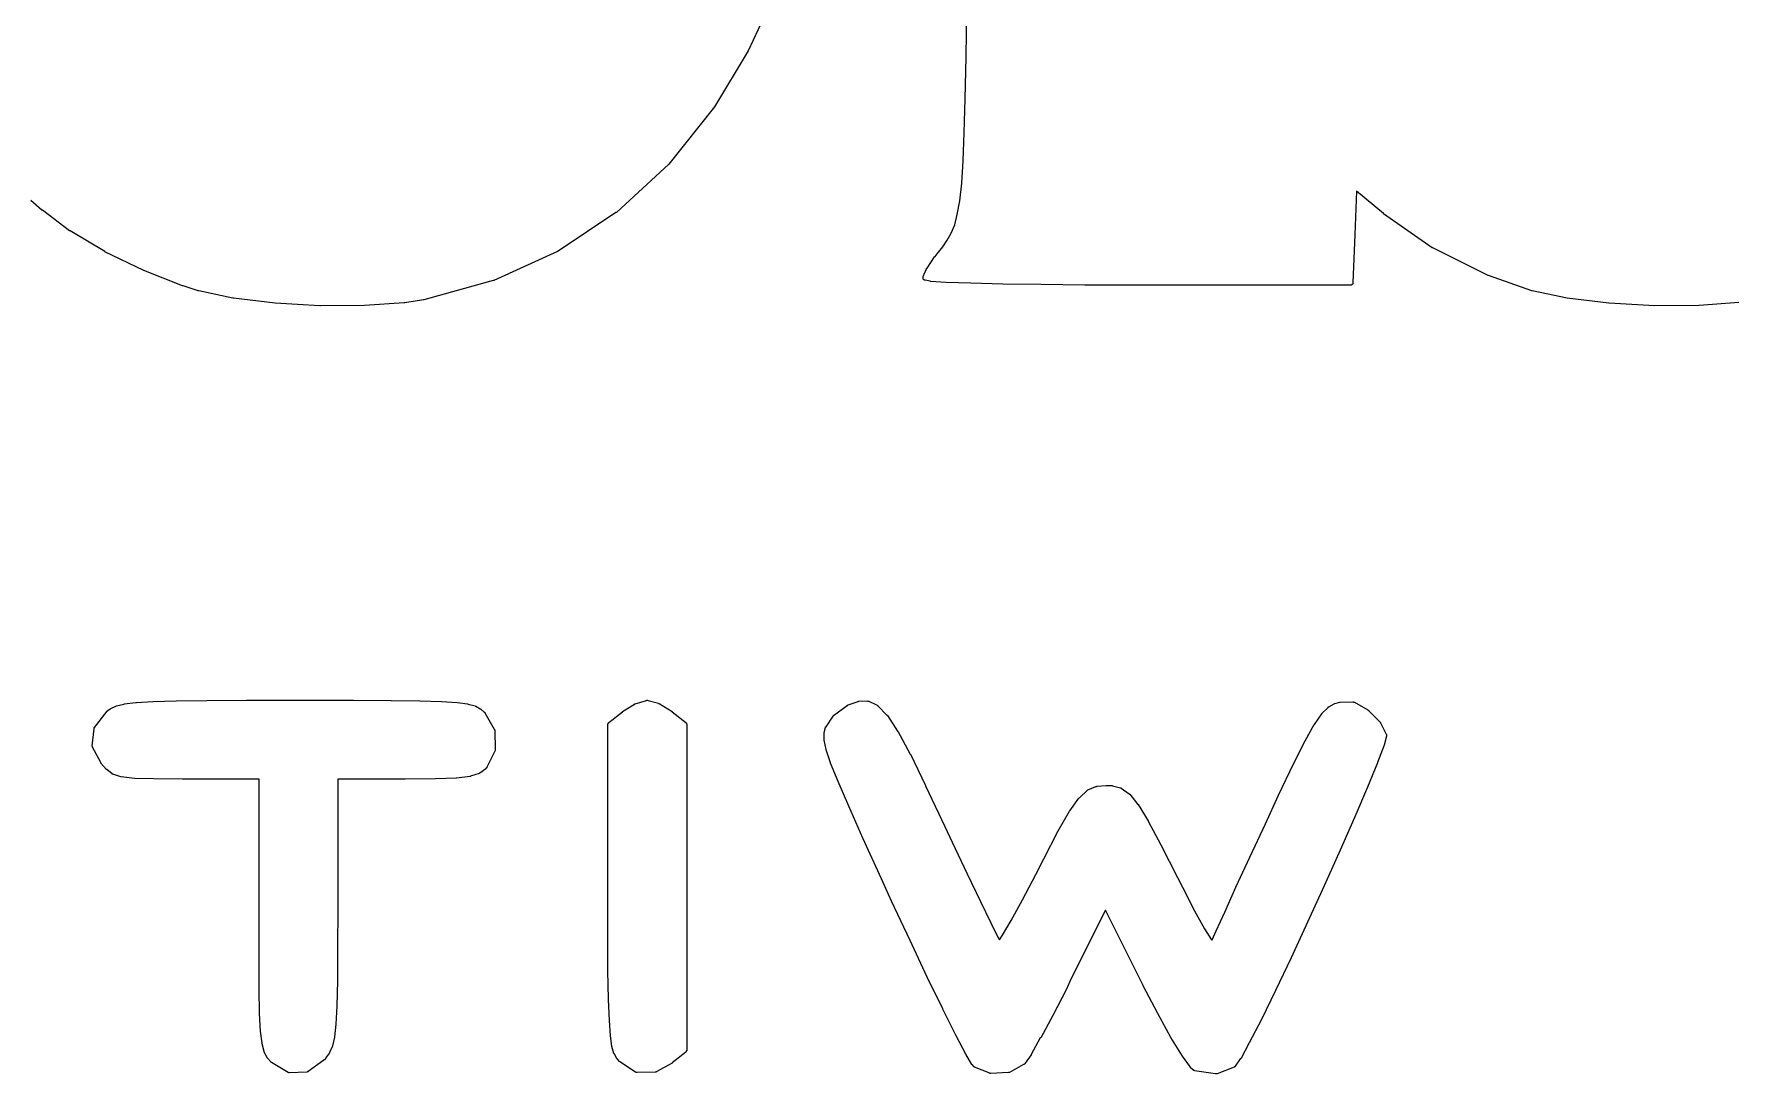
# Model space of a CAD drawing. Extents: x 137.9 to 163.7, y -135.9 to -68.2.
# Drawn here: x 149.065 to 152.454, y -74.957 to -72.889 of the extents above; entities that cross this region are included whole.
import ezdxf

# ---------------------------------------------------------------- set-up
doc = ezdxf.new("R2010")
doc.units = 0
doc.layers.add('BLACK', color=7, linetype='CONTINUOUS')

msp = doc.modelspace()

# ---------------------------------------------------------------- linework, layer by layer
at = {"layer": 'BLACK', "linetype": 'CONTINUOUS'}
for p, q in [((150.54, -72.8058), (150.485, -72.9225)), ((150.919, -72.9356), (150.92, -72.8372)), ((150.485, -72.923), (150.418, -73.0338)), ((150.485, -72.9225), (150.485, -72.9226)), ((150.485, -72.9226), (150.485, -72.9228)), ((150.485, -72.9228), (150.485, -72.923)), ((150.917, -73.0179), (150.919, -72.9356)), ((150.418, -73.0343), (150.327, -73.1479)), ((150.418, -73.0338), (150.418, -73.0338)), ((150.418, -73.0338), (150.418, -73.0341)), ((150.418, -73.0341), (150.418, -73.0343)), ((150.915, -73.0861), (150.917, -73.0179)), ((150.913, -73.1415), (150.915, -73.0861)), ((150.91, -73.1859), (150.913, -73.1415)), ((150.327, -73.1484), (150.223, -73.2439)), ((150.327, -73.1479), (150.327, -73.1479)), ((150.327, -73.1479), (150.327, -73.1482)), ((150.327, -73.1482), (150.327, -73.1484)), ((150.906, -73.2208), (150.91, -73.1859)), ((151.695, -73.2018), (151.692, -73.2878)), ((151.749, -73.2464), (151.695, -73.2018)), ((149.08, -73.2397), (149.058, -73.2204)), ((149.08, -73.2398), (149.08, -73.2397)), ((149.081, -73.2398), (149.08, -73.2398)), ((149.081, -73.2399), (149.081, -73.2398)), ((149.135, -73.2806), (149.081, -73.2399)), ((150.222, -73.2444), (150.107, -73.3212)), ((150.223, -73.2442), (150.222, -73.2444)), ((150.223, -73.2439), (150.223, -73.2439)), ((150.223, -73.2439), (150.223, -73.2442)), ((150.901, -73.248), (150.906, -73.2208)), ((151.749, -73.2465), (151.749, -73.2464)), ((151.749, -73.2466), (151.749, -73.2465)), ((151.749, -73.2467), (151.749, -73.2466)), ((151.846, -73.3142), (151.749, -73.2467)), ((149.135, -73.2807), (149.135, -73.2806)), ((149.136, -73.2809), (149.135, -73.2807)), ((149.205, -73.3219), (149.136, -73.2809)), ((149.136, -73.2809), (149.136, -73.2809)), ((150.889, -73.2856), (150.896, -73.269)), ((150.896, -73.269), (150.901, -73.248)), ((150.861, -73.3265), (150.872, -73.3126)), ((150.872, -73.3126), (150.881, -73.2995)), ((150.881, -73.2995), (150.889, -73.2856)), ((151.692, -73.2878), (151.688, -73.3839)), ((151.847, -73.3143), (151.846, -73.3142)), ((151.847, -73.3145), (151.847, -73.3143)), ((151.957, -73.3692), (151.847, -73.3145)), ((151.847, -73.3145), (151.847, -73.3145)), ((149.205, -73.322), (149.205, -73.3219)), ((149.205, -73.3221), (149.205, -73.322)), ((149.283, -73.3596), (149.205, -73.3221)), ((149.205, -73.3221), (149.205, -73.3221)), ((150.106, -73.3216), (149.979, -73.3794)), ((150.107, -73.3213), (150.106, -73.3214)), ((150.106, -73.3214), (150.106, -73.3216)), ((150.107, -73.3212), (150.107, -73.3213)), ((150.841, -73.3551), (150.856, -73.3322)), ((150.856, -73.3321), (150.857, -73.332)), ((150.856, -73.3322), (150.856, -73.3321)), ((150.856, -73.3322), (150.856, -73.3322)), ((150.857, -73.332), (150.861, -73.3265)), ((150.861, -73.3265), (150.861, -73.3265)), ((149.283, -73.3597), (149.283, -73.3596)), ((149.283, -73.3598), (149.283, -73.3597)), ((149.36, -73.39), (149.283, -73.3598)), ((149.283, -73.3598), (149.283, -73.3598)), ((149.978, -73.3796), (149.84, -73.4177)), ((149.979, -73.3794), (149.978, -73.3795)), ((149.978, -73.3795), (149.978, -73.3796)), ((149.979, -73.3794), (149.979, -73.3794)), ((150.833, -73.3714), (150.84, -73.3559)), ((150.833, -73.3718), (150.833, -73.3714)), ((150.833, -73.3722), (150.833, -73.3718)), ((150.833, -73.3723), (150.833, -73.3722)), ((150.833, -73.3727), (150.833, -73.3723)), ((150.833, -73.3723), (150.833, -73.3723)), ((150.833, -73.3732), (150.833, -73.3727)), ((150.833, -73.3737), (150.833, -73.3732)), ((150.833, -73.3732), (150.833, -73.3732)), ((150.833, -73.3738), (150.833, -73.3737)), ((150.833, -73.3739), (150.833, -73.3738)), ((150.833, -73.3742), (150.833, -73.3739)), ((150.833, -73.3747), (150.833, -73.3742)), ((150.833, -73.3748), (150.833, -73.3747)), ((150.833, -73.3747), (150.833, -73.3747)), ((150.833, -73.3752), (150.833, -73.3748)), ((150.833, -73.3756), (150.833, -73.3752)), ((150.833, -73.3757), (150.833, -73.3756)), ((150.833, -73.3758), (150.833, -73.3757)), ((150.833, -73.3761), (150.833, -73.3758)), ((150.833, -73.3765), (150.833, -73.3761)), ((150.833, -73.3766), (150.833, -73.3765)), ((150.834, -73.3769), (150.833, -73.3766)), ((150.833, -73.3766), (150.833, -73.3766)), ((150.834, -73.3773), (150.834, -73.3769)), ((150.834, -73.3774), (150.834, -73.3773)), ((150.834, -73.3773), (150.834, -73.3773)), ((150.834, -73.3777), (150.834, -73.3774)), ((150.835, -73.3779), (150.834, -73.3777)), ((150.835, -73.378), (150.835, -73.3779)), ((150.835, -73.3782), (150.835, -73.378)), ((150.835, -73.378), (150.835, -73.378)), ((150.835, -73.3784), (150.835, -73.3782)), ((150.835, -73.3785), (150.835, -73.3784)), ((150.836, -73.3785), (150.835, -73.3785)), ((150.836, -73.3786), (150.836, -73.3785)), ((150.836, -73.3788), (150.836, -73.3786)), ((150.837, -73.3788), (150.836, -73.3788)), ((150.836, -73.3788), (150.836, -73.3788)), ((150.836, -73.3788), (150.836, -73.3788)), ((150.847, -73.381), (150.837, -73.3788)), ((150.84, -73.3554), (150.841, -73.3551)), ((150.84, -73.3558), (150.84, -73.3554)), ((150.84, -73.3559), (150.84, -73.3558)), ((150.848, -73.3811), (150.847, -73.381)), ((150.879, -73.3831), (150.848, -73.3811)), ((150.848, -73.3811), (150.848, -73.3811)), ((150.848, -73.3811), (150.848, -73.3811)), ((151.957, -73.3693), (151.957, -73.3692)), ((151.957, -73.3694), (151.957, -73.3693)), ((151.958, -73.3695), (151.957, -73.3694)), ((152.044, -73.3997), (151.958, -73.3695)), ((149.36, -73.3901), (149.36, -73.39)), ((149.361, -73.3901), (149.36, -73.3901)), ((149.36, -73.3901), (149.36, -73.3901)), ((149.391, -73.3998), (149.361, -73.3901)), ((149.392, -73.3998), (149.391, -73.3998)), ((149.392, -73.3999), (149.392, -73.3998)), ((149.46, -73.4145), (149.392, -73.3999)), ((149.392, -73.3999), (149.392, -73.3999)), ((149.461, -73.4145), (149.46, -73.4145)), ((149.544, -73.4245), (149.461, -73.4145)), ((149.461, -73.4145), (149.461, -73.4145)), ((149.461, -73.4145), (149.461, -73.4145)), ((150.928, -73.3849), (150.879, -73.3831)), ((150.879, -73.3831), (150.879, -73.3831)), ((150.879, -73.3831), (150.879, -73.3831)), ((150.879, -73.3831), (150.879, -73.3831)), ((150.992, -73.3864), (150.928, -73.3849)), ((150.928, -73.3849), (150.928, -73.3849)), ((150.928, -73.3849), (150.928, -73.3849)), ((151.068, -73.3876), (150.992, -73.3864)), ((150.992, -73.3864), (150.992, -73.3864)), ((150.992, -73.3864), (150.992, -73.3864)), ((151.155, -73.3884), (151.068, -73.3876)), ((151.068, -73.3876), (151.068, -73.3876)), ((151.068, -73.3876), (151.068, -73.3876)), ((151.249, -73.3887), (151.155, -73.3884)), ((151.155, -73.3884), (151.155, -73.3884)), ((151.25, -73.3887), (151.249, -73.3887)), ((151.26, -73.3887), (151.25, -73.3887)), ((151.683, -73.3887), (151.26, -73.3887)), ((151.684, -73.3887), (151.683, -73.3887)), ((151.685, -73.3885), (151.684, -73.3886)), ((151.684, -73.3886), (151.684, -73.3886)), ((151.684, -73.3886), (151.684, -73.3886)), ((151.684, -73.3886), (151.684, -73.3887)), ((151.686, -73.3881), (151.685, -73.3883)), ((151.685, -73.3883), (151.685, -73.3883)), ((151.685, -73.3883), (151.685, -73.3884)), ((151.685, -73.3884), (151.685, -73.3885)), ((151.687, -73.3874), (151.686, -73.3876)), ((151.686, -73.3876), (151.686, -73.3879)), ((151.686, -73.3879), (151.686, -73.3879)), ((151.686, -73.3879), (151.686, -73.388)), ((151.686, -73.388), (151.686, -73.3881)), ((151.688, -73.3862), (151.687, -73.3865)), ((151.687, -73.3865), (151.687, -73.3866)), ((151.687, -73.3866), (151.687, -73.3867)), ((151.687, -73.3867), (151.687, -73.3869)), ((151.687, -73.3869), (151.687, -73.3872)), ((151.687, -73.3872), (151.687, -73.3873)), ((151.687, -73.3873), (151.687, -73.3874)), ((151.688, -73.3839), (151.688, -73.3839)), ((151.688, -73.3839), (151.688, -73.3843)), ((151.688, -73.3843), (151.688, -73.3847)), ((151.688, -73.3847), (151.688, -73.3848)), ((151.688, -73.3848), (151.688, -73.3849)), ((151.688, -73.3849), (151.688, -73.3853)), ((151.688, -73.3853), (151.688, -73.3856)), ((151.688, -73.3856), (151.688, -73.3857)), ((151.688, -73.3857), (151.688, -73.3858)), ((151.688, -73.3858), (151.688, -73.3862)), ((152.044, -73.3998), (152.044, -73.3997)), ((152.045, -73.3999), (152.044, -73.3998)), ((152.114, -73.4146), (152.045, -73.3999)), ((152.045, -73.3999), (152.045, -73.3999)), ((152.197, -73.4246), (152.114, -73.4146)), ((152.114, -73.4146), (152.114, -73.4146)), ((152.114, -73.4146), (152.114, -73.4146)), ((152.114, -73.4146), (152.114, -73.4146)), ((149.633, -73.4296), (149.544, -73.4245)), ((149.544, -73.4245), (149.544, -73.4245)), ((149.544, -73.4245), (149.544, -73.4245)), ((149.544, -73.4245), (149.544, -73.4245)), ((149.634, -73.4296), (149.633, -73.4296)), ((149.633, -73.4296), (149.633, -73.4296)), ((149.722, -73.4294), (149.634, -73.4296)), ((149.634, -73.4296), (149.634, -73.4296)), ((149.801, -73.4237), (149.722, -73.4294)), ((149.722, -73.4294), (149.722, -73.4294)), ((149.722, -73.4294), (149.722, -73.4294)), ((149.722, -73.4294), (149.722, -73.4294)), ((149.802, -73.4236), (149.801, -73.4236)), ((149.801, -73.4236), (149.801, -73.4236)), ((149.801, -73.4236), (149.801, -73.4237)), ((149.839, -73.4178), (149.802, -73.4236)), ((149.84, -73.4177), (149.839, -73.4177)), ((149.839, -73.4177), (149.839, -73.4178)), ((149.84, -73.4177), (149.84, -73.4177)), ((152.198, -73.4246), (152.197, -73.4246)), ((152.198, -73.4247), (152.198, -73.4246)), ((152.198, -73.4246), (152.198, -73.4246)), ((152.288, -73.4296), (152.198, -73.4247)), ((152.376, -73.4293), (152.288, -73.4296)), ((152.288, -73.4296), (152.288, -73.4296)), ((152.288, -73.4296), (152.288, -73.4296)), ((152.288, -73.4296), (152.288, -73.4296)), ((152.377, -73.4293), (152.376, -73.4293)), ((152.376, -73.4293), (152.376, -73.4293)), ((152.376, -73.4293), (152.376, -73.4293)), ((152.456, -73.4233), (152.377, -73.4293)), ((149.217, -74.2306), (149.227, -74.2258)), ((149.227, -74.2257), (149.228, -74.2256)), ((149.227, -74.2258), (149.227, -74.2257)), ((149.227, -74.2257), (149.227, -74.2257)), ((149.227, -74.2257), (149.227, -74.2257)), ((149.227, -74.2257), (149.227, -74.2257)), ((149.228, -74.2254), (149.244, -74.2216)), ((149.228, -74.2256), (149.228, -74.2254)), ((149.244, -74.2215), (149.267, -74.2187)), ((149.244, -74.2216), (149.244, -74.2215)), ((149.244, -74.2216), (149.244, -74.2216)), ((149.244, -74.2216), (149.244, -74.2216)), ((149.267, -74.2187), (149.267, -74.2187)), ((149.267, -74.2187), (149.267, -74.2187)), ((149.267, -74.2187), (149.268, -74.2187)), ((149.268, -74.2187), (149.301, -74.2167)), ((149.301, -74.2167), (149.347, -74.2153)), ((149.301, -74.2167), (149.301, -74.2167)), ((149.301, -74.2167), (149.301, -74.2167)), ((149.301, -74.2167), (149.301, -74.2167)), ((149.347, -74.2153), (149.408, -74.2145)), ((149.347, -74.2153), (149.347, -74.2153)), ((149.347, -74.2153), (149.347, -74.2153)), ((149.347, -74.2153), (149.347, -74.2153)), ((149.408, -74.2145), (149.487, -74.2142)), ((149.408, -74.2145), (149.408, -74.2145)), ((149.487, -74.2142), (149.586, -74.2141)), ((149.487, -74.2142), (149.487, -74.2142)), ((149.586, -74.2141), (149.586, -74.2141)), ((149.586, -74.2141), (149.606, -74.2141)), ((149.606, -74.2141), (149.606, -74.2141)), ((149.606, -74.2141), (149.7, -74.2142)), ((149.7, -74.2142), (149.7, -74.2142)), ((149.7, -74.2142), (149.774, -74.2145)), ((149.774, -74.2145), (149.775, -74.2145)), ((149.775, -74.2145), (149.832, -74.2152)), ((149.832, -74.2152), (149.832, -74.2152)), ((149.832, -74.2152), (149.832, -74.2152)), ((149.832, -74.2152), (149.832, -74.2152)), ((149.832, -74.2152), (149.875, -74.2165)), ((149.875, -74.2165), (149.875, -74.2165)), ((149.875, -74.2165), (149.875, -74.2165)), ((149.875, -74.2165), (149.875, -74.2165)), ((149.875, -74.2165), (149.906, -74.2185)), ((149.906, -74.2185), (149.906, -74.2186)), ((149.906, -74.2186), (149.906, -74.2186)), ((149.906, -74.2186), (149.906, -74.2186)), ((149.906, -74.2186), (149.927, -74.2214)), ((149.927, -74.2214), (149.927, -74.2215)), ((149.927, -74.2215), (149.927, -74.2215)), ((149.927, -74.2215), (149.928, -74.2216)), ((149.928, -74.2216), (149.942, -74.2254)), ((149.942, -74.2254), (149.942, -74.2255)), ((149.942, -74.2255), (149.942, -74.2255)), ((149.942, -74.2255), (149.942, -74.2255)), ((149.942, -74.2255), (149.942, -74.2257)), ((149.942, -74.2257), (149.943, -74.2258)), ((149.943, -74.2258), (149.943, -74.2258)), ((149.943, -74.2258), (149.943, -74.2259)), ((149.943, -74.2259), (149.952, -74.2309)), ((150.235, -74.2364), (150.259, -74.2216)), ((150.259, -74.2213), (150.26, -74.2212)), ((150.259, -74.2214), (150.259, -74.2213)), ((150.259, -74.2215), (150.259, -74.2214)), ((150.259, -74.2216), (150.259, -74.2215)), ((150.259, -74.2216), (150.259, -74.2216)), ((150.26, -74.2211), (150.283, -74.2143)), ((150.26, -74.2212), (150.26, -74.2211)), ((150.26, -74.2211), (150.26, -74.2211)), ((150.283, -74.2142), (150.284, -74.2141)), ((150.283, -74.2143), (150.283, -74.2142)), ((150.283, -74.2143), (150.283, -74.2143)), ((150.284, -74.2141), (150.284, -74.2141)), ((150.284, -74.2141), (150.284, -74.2141)), ((150.284, -74.2141), (150.284, -74.2141)), ((150.284, -74.2141), (150.285, -74.2141)), ((150.285, -74.2141), (150.285, -74.2141)), ((150.285, -74.2141), (150.285, -74.2141)), ((150.285, -74.2141), (150.285, -74.2142)), ((150.285, -74.2142), (150.286, -74.2143)), ((150.286, -74.2143), (150.307, -74.2201)), ((150.307, -74.2201), (150.307, -74.2202)), ((150.307, -74.2202), (150.307, -74.2202)), ((150.307, -74.2202), (150.307, -74.2203)), ((150.307, -74.2203), (150.307, -74.2204)), ((150.307, -74.2204), (150.308, -74.2205)), ((150.308, -74.2205), (150.308, -74.2206)), ((150.308, -74.2206), (150.308, -74.2207)), ((150.308, -74.2207), (150.334, -74.2364)), ((150.655, -74.2447), (150.682, -74.2244)), ((150.682, -74.2241), (150.683, -74.2239)), ((150.682, -74.2243), (150.682, -74.2241)), ((150.682, -74.2244), (150.682, -74.2243)), ((150.682, -74.2243), (150.682, -74.2243)), ((150.682, -74.2244), (150.682, -74.2244)), ((150.683, -74.2238), (150.684, -74.2235)), ((150.683, -74.2239), (150.683, -74.2238)), ((150.683, -74.2238), (150.683, -74.2238)), ((150.684, -74.2233), (150.704, -74.2163)), ((150.684, -74.2234), (150.684, -74.2233)), ((150.684, -74.2235), (150.684, -74.2234)), ((150.684, -74.2235), (150.684, -74.2235)), ((150.704, -74.2162), (150.704, -74.2161)), ((150.704, -74.2161), (150.705, -74.2161)), ((150.704, -74.2163), (150.704, -74.2162)), ((150.704, -74.2162), (150.704, -74.2162)), ((150.704, -74.2163), (150.704, -74.2163)), ((150.705, -74.216), (150.723, -74.2155)), ((150.705, -74.2161), (150.705, -74.216)), ((150.705, -74.2161), (150.705, -74.2161)), ((150.723, -74.2155), (150.723, -74.2155)), ((150.723, -74.2155), (150.723, -74.2155)), ((150.723, -74.2155), (150.723, -74.2155)), ((150.723, -74.2155), (150.723, -74.2156)), ((150.723, -74.2156), (150.724, -74.2156)), ((150.724, -74.2156), (150.724, -74.2156)), ((150.724, -74.2156), (150.724, -74.2157)), ((150.724, -74.2157), (150.724, -74.2158)), ((150.724, -74.2158), (150.725, -74.2159)), ((150.725, -74.2159), (150.725, -74.2159)), ((150.725, -74.2159), (150.725, -74.216)), ((150.725, -74.216), (150.742, -74.224)), ((150.742, -74.224), (150.742, -74.224)), ((150.742, -74.224), (150.742, -74.2242)), ((150.742, -74.2242), (150.743, -74.2244)), ((150.743, -74.2244), (150.743, -74.2244)), ((150.743, -74.2244), (150.743, -74.2245)), ((150.743, -74.2245), (150.743, -74.2248)), ((150.743, -74.2248), (150.743, -74.225)), ((150.743, -74.225), (150.761, -74.2435)), ((151.626, -74.2405), (151.639, -74.2282)), ((151.639, -74.2275), (151.64, -74.2274)), ((151.639, -74.2277), (151.639, -74.2275)), ((151.639, -74.2279), (151.639, -74.2277)), ((151.639, -74.228), (151.639, -74.2279)), ((151.639, -74.2281), (151.639, -74.228)), ((151.639, -74.2282), (151.639, -74.2281)), ((151.64, -74.2273), (151.651, -74.2211)), ((151.64, -74.2274), (151.64, -74.2273)), ((151.651, -74.221), (151.652, -74.2208)), ((151.651, -74.2211), (151.651, -74.221)), ((151.652, -74.2207), (151.662, -74.2178)), ((151.652, -74.2208), (151.652, -74.2207)), ((151.652, -74.2207), (151.652, -74.2207)), ((151.652, -74.2207), (151.652, -74.2207)), ((151.652, -74.2207), (151.652, -74.2207)), ((151.662, -74.2177), (151.662, -74.2176)), ((151.662, -74.2176), (151.663, -74.2176)), ((151.662, -74.2178), (151.662, -74.2177)), ((151.662, -74.2177), (151.662, -74.2177)), ((151.662, -74.2178), (151.662, -74.2178)), ((151.663, -74.2176), (151.688, -74.2174)), ((151.663, -74.2176), (151.663, -74.2176)), ((151.663, -74.2176), (151.663, -74.2176)), ((151.688, -74.2174), (151.688, -74.2174)), ((151.688, -74.2174), (151.688, -74.2175)), ((151.688, -74.2175), (151.689, -74.2175)), ((151.689, -74.2175), (151.689, -74.2175)), ((151.689, -74.2175), (151.689, -74.2175)), ((151.689, -74.2175), (151.689, -74.2176)), ((151.689, -74.2176), (151.69, -74.2177)), ((151.69, -74.2177), (151.69, -74.2178)), ((151.69, -74.2178), (151.69, -74.2178)), ((151.69, -74.2178), (151.69, -74.218)), ((151.69, -74.218), (151.691, -74.2181)), ((151.691, -74.2181), (151.718, -74.2334)), ((149.185, -74.2683), (149.21, -74.2357)), ((149.21, -74.2355), (149.211, -74.2352)), ((149.21, -74.2356), (149.21, -74.2355)), ((149.21, -74.2357), (149.21, -74.2356)), ((149.21, -74.2357), (149.21, -74.2357)), ((149.211, -74.2348), (149.216, -74.2311)), ((149.211, -74.2349), (149.211, -74.2348)), ((149.211, -74.235), (149.211, -74.2349)), ((149.211, -74.2352), (149.211, -74.235)), ((149.216, -74.2311), (149.217, -74.2308)), ((149.216, -74.2311), (149.216, -74.2311)), ((149.217, -74.2308), (149.217, -74.2306)), ((149.217, -74.2306), (149.217, -74.2306)), ((149.217, -74.2306), (149.217, -74.2306)), ((149.217, -74.2306), (149.217, -74.2306)), ((149.952, -74.2309), (149.952, -74.2309)), ((149.952, -74.2309), (149.952, -74.2309)), ((149.952, -74.2309), (149.952, -74.231)), ((149.952, -74.231), (149.953, -74.2312)), ((149.953, -74.2312), (149.953, -74.2315)), ((149.953, -74.2315), (149.953, -74.2315)), ((149.953, -74.2315), (149.953, -74.2315)), ((149.953, -74.2315), (149.96, -74.2379)), ((149.96, -74.2379), (149.96, -74.2379)), ((149.96, -74.2379), (149.961, -74.2381)), ((149.961, -74.2381), (149.961, -74.2384)), ((149.961, -74.2384), (149.961, -74.2385)), ((149.961, -74.2385), (149.961, -74.2386)), ((149.961, -74.2386), (149.961, -74.2389)), ((149.961, -74.2389), (149.961, -74.2392)), ((149.961, -74.2392), (149.98, -74.2719)), ((150.206, -74.2603), (150.207, -74.26)), ((150.206, -74.2605), (150.206, -74.2603)), ((150.206, -74.2607), (150.206, -74.2605)), ((150.206, -74.261), (150.206, -74.2607)), ((150.206, -74.2612), (150.206, -74.261)), ((150.206, -74.2614), (150.206, -74.2612)), ((150.206, -74.2617), (150.206, -74.2614)), ((150.206, -74.2619), (150.206, -74.2617)), ((150.206, -74.2622), (150.206, -74.2619)), ((150.206, -74.5838), (150.206, -74.2622)), ((150.207, -74.2588), (150.208, -74.2587)), ((150.207, -74.259), (150.207, -74.2588)), ((150.207, -74.2592), (150.207, -74.259)), ((150.207, -74.2594), (150.207, -74.2592)), ((150.207, -74.2596), (150.207, -74.2594)), ((150.207, -74.2598), (150.207, -74.2596)), ((150.207, -74.26), (150.207, -74.2598)), ((150.208, -74.2583), (150.235, -74.2368)), ((150.208, -74.2585), (150.208, -74.2583)), ((150.208, -74.2587), (150.208, -74.2585)), ((150.235, -74.2366), (150.235, -74.2364)), ((150.235, -74.2367), (150.235, -74.2366)), ((150.235, -74.2368), (150.235, -74.2367)), ((150.334, -74.2364), (150.334, -74.2364)), ((150.334, -74.2364), (150.334, -74.2366)), ((150.334, -74.2366), (150.334, -74.2368)), ((150.334, -74.2368), (150.361, -74.2583)), ((150.361, -74.2583), (150.361, -74.2584)), ((150.361, -74.2584), (150.361, -74.2586)), ((150.361, -74.2586), (150.361, -74.2587)), ((150.361, -74.2587), (150.361, -74.2589)), ((150.361, -74.2589), (150.362, -74.2591)), ((150.362, -74.2591), (150.362, -74.2593)), ((150.362, -74.2593), (150.362, -74.2595)), ((150.362, -74.2595), (150.362, -74.2597)), ((150.362, -74.2597), (150.362, -74.2599)), ((150.362, -74.2599), (150.362, -74.2601)), ((150.362, -74.2601), (150.362, -74.2603)), ((150.362, -74.2603), (150.362, -74.2606)), ((150.362, -74.2606), (150.363, -74.2608)), ((150.363, -74.2608), (150.363, -74.261)), ((150.363, -74.261), (150.363, -74.2613)), ((150.363, -74.2613), (150.363, -74.2615)), ((150.363, -74.2615), (150.363, -74.2618)), ((150.363, -74.2618), (150.363, -74.262)), ((150.363, -74.262), (150.363, -74.2622)), ((150.363, -74.2622), (150.363, -74.9098)), ((150.64, -74.2667), (150.654, -74.2458)), ((150.654, -74.2456), (150.655, -74.2454)), ((150.654, -74.2457), (150.654, -74.2456)), ((150.654, -74.2458), (150.654, -74.2457)), ((150.655, -74.2449), (150.655, -74.2447)), ((150.655, -74.245), (150.655, -74.2449)), ((150.655, -74.2452), (150.655, -74.245)), ((150.655, -74.2454), (150.655, -74.2452)), ((150.761, -74.2435), (150.761, -74.2436)), ((150.761, -74.2436), (150.762, -74.2439)), ((150.762, -74.2439), (150.762, -74.2442)), ((150.762, -74.2442), (150.782, -74.2753)), ((151.593, -74.2945), (151.611, -74.2625)), ((151.611, -74.2622), (151.612, -74.2621)), ((151.611, -74.2624), (151.611, -74.2622)), ((151.611, -74.2625), (151.611, -74.2624)), ((151.612, -74.2621), (151.626, -74.2412)), ((151.626, -74.2408), (151.626, -74.2405)), ((151.626, -74.2411), (151.626, -74.2408)), ((151.626, -74.2412), (151.626, -74.2411)), ((151.718, -74.2334), (151.718, -74.2334)), ((151.718, -74.2334), (151.718, -74.2336)), ((151.718, -74.2336), (151.718, -74.2338)), ((151.718, -74.2338), (151.72, -74.2348)), ((151.72, -74.2348), (151.72, -74.2348)), ((151.72, -74.2348), (151.72, -74.235)), ((151.72, -74.235), (151.72, -74.2353)), ((151.72, -74.2353), (151.742, -74.2579)), ((151.742, -74.2579), (151.742, -74.2579)), ((151.742, -74.2579), (151.742, -74.2581)), ((151.742, -74.2581), (151.743, -74.2583)), ((151.743, -74.2583), (151.743, -74.2585)), ((151.743, -74.2585), (151.743, -74.2587)), ((151.743, -74.2587), (151.743, -74.2589)), ((151.743, -74.2589), (151.743, -74.2592)), ((151.743, -74.2592), (151.754, -74.2814)), ((149.18, -74.3047), (149.184, -74.2709)), ((149.184, -74.2686), (149.185, -74.2683)), ((149.184, -74.269), (149.184, -74.2686)), ((149.184, -74.2691), (149.184, -74.269)), ((149.184, -74.269), (149.184, -74.269)), ((149.184, -74.2695), (149.184, -74.2691)), ((149.184, -74.2699), (149.184, -74.2695)), ((149.184, -74.27), (149.184, -74.2699)), ((149.184, -74.2699), (149.184, -74.2699)), ((149.184, -74.2704), (149.184, -74.27)), ((149.184, -74.2708), (149.184, -74.2704)), ((149.184, -74.2709), (149.184, -74.2708)), ((149.98, -74.2719), (149.98, -74.2719)), ((149.98, -74.2719), (149.98, -74.2721)), ((149.98, -74.2721), (149.98, -74.2723)), ((149.98, -74.2723), (149.98, -74.2725)), ((149.98, -74.2725), (149.981, -74.2728)), ((149.981, -74.2728), (149.981, -74.273)), ((149.981, -74.273), (149.981, -74.2732)), ((149.981, -74.2732), (149.981, -74.2735)), ((149.981, -74.2735), (149.981, -74.2738)), ((149.981, -74.2738), (149.981, -74.274)), ((149.981, -74.274), (149.981, -74.2742)), ((149.981, -74.2742), (149.982, -74.3117)), ((150.636, -74.2779), (150.639, -74.2682)), ((150.636, -74.2782), (150.636, -74.2779)), ((150.636, -74.2784), (150.636, -74.2782)), ((150.636, -74.2786), (150.636, -74.2784)), ((150.636, -74.2789), (150.636, -74.2786)), ((150.636, -74.2791), (150.636, -74.2789)), ((150.636, -74.2793), (150.636, -74.2791)), ((150.636, -74.2794), (150.636, -74.2793)), ((150.636, -74.2924), (150.636, -74.2794)), ((150.636, -74.2929), (150.636, -74.2924)), ((150.636, -74.2934), (150.636, -74.2929)), ((150.64, -74.312), (150.636, -74.2934)), ((150.636, -74.2934), (150.636, -74.2934)), ((150.639, -74.2669), (150.64, -74.2667)), ((150.639, -74.2672), (150.639, -74.2669)), ((150.639, -74.2674), (150.639, -74.2672)), ((150.639, -74.2675), (150.639, -74.2674)), ((150.639, -74.2678), (150.639, -74.2675)), ((150.639, -74.2681), (150.639, -74.2678)), ((150.639, -74.2682), (150.639, -74.2681)), ((150.782, -74.2753), (150.782, -74.2754)), ((150.782, -74.2754), (150.783, -74.2755)), ((150.783, -74.2755), (150.783, -74.2757)), ((150.783, -74.2757), (150.807, -74.3214)), ((151.57, -74.3404), (151.593, -74.2947)), ((151.593, -74.2946), (151.593, -74.2945)), ((151.593, -74.2947), (151.593, -74.2946)), ((151.593, -74.2946), (151.593, -74.2946)), ((151.755, -74.2855), (151.75, -74.3032)), ((151.754, -74.2814), (151.754, -74.2818)), ((151.754, -74.2814), (151.754, -74.2814)), ((151.754, -74.2814), (151.754, -74.2814)), ((151.754, -74.2814), (151.754, -74.2814)), ((151.754, -74.2818), (151.755, -74.2823)), ((151.755, -74.2823), (151.755, -74.2823)), ((151.755, -74.2823), (151.755, -74.2824)), ((151.755, -74.2824), (151.755, -74.2828)), ((151.755, -74.2828), (151.755, -74.2833)), ((151.755, -74.2833), (151.755, -74.2839)), ((151.755, -74.2839), (151.755, -74.284)), ((151.755, -74.284), (151.755, -74.2843)), ((151.755, -74.2843), (151.755, -74.2845)), ((151.755, -74.2845), (151.755, -74.2847)), ((151.755, -74.2847), (151.755, -74.2849)), ((151.755, -74.2849), (151.755, -74.2852)), ((151.755, -74.2852), (151.755, -74.2855)), ((149.18, -74.3051), (149.18, -74.3047)), ((149.18, -74.3055), (149.18, -74.3051)), ((149.18, -74.3056), (149.18, -74.3055)), ((149.18, -74.3057), (149.18, -74.3056)), ((149.181, -74.306), (149.18, -74.3057)), ((149.181, -74.3065), (149.181, -74.306)), ((149.181, -74.3066), (149.181, -74.3065)), ((149.181, -74.3065), (149.181, -74.3065)), ((149.181, -74.307), (149.181, -74.3066)), ((149.181, -74.3074), (149.181, -74.307)), ((149.197, -74.3381), (149.181, -74.3074)), ((149.181, -74.3074), (149.181, -74.3074)), ((149.982, -74.3141), (149.965, -74.3474)), ((149.982, -74.3117), (149.982, -74.3118)), ((149.982, -74.3118), (149.982, -74.312)), ((149.982, -74.312), (149.982, -74.3123)), ((149.982, -74.3123), (149.982, -74.3125)), ((149.982, -74.3125), (149.982, -74.3128)), ((149.982, -74.3128), (149.982, -74.313)), ((149.982, -74.313), (149.982, -74.3132)), ((149.982, -74.3132), (149.982, -74.3135)), ((149.982, -74.3135), (149.982, -74.3137)), ((149.982, -74.3137), (149.982, -74.3139)), ((149.982, -74.3139), (149.982, -74.3141)), ((150.64, -74.3122), (150.64, -74.312)), ((150.64, -74.3124), (150.64, -74.3122)), ((150.64, -74.3125), (150.64, -74.3124)), ((150.649, -74.3388), (150.64, -74.3125)), ((150.807, -74.3214), (150.808, -74.3214)), ((150.808, -74.3214), (150.808, -74.3215)), ((150.808, -74.3215), (150.808, -74.3215)), ((150.808, -74.3215), (150.838, -74.3839)), ((151.75, -74.3037), (151.737, -74.3382)), ((151.75, -74.3032), (151.75, -74.3032)), ((151.75, -74.3032), (151.75, -74.3034)), ((151.75, -74.3034), (151.75, -74.3037)), ((149.197, -74.3382), (149.197, -74.3381)), ((149.197, -74.3381), (149.197, -74.3381)), ((149.197, -74.3386), (149.197, -74.3382)), ((149.197, -74.3389), (149.197, -74.3386)), ((149.197, -74.339), (149.197, -74.3389)), ((149.197, -74.3391), (149.197, -74.339)), ((149.197, -74.339), (149.197, -74.339)), ((149.208, -74.3513), (149.197, -74.3391)), ((149.208, -74.3514), (149.208, -74.3513)), ((149.208, -74.3513), (149.208, -74.3513)), ((149.208, -74.3517), (149.208, -74.3514)), ((149.209, -74.352), (149.208, -74.3517)), ((149.209, -74.3521), (149.209, -74.352)), ((149.209, -74.352), (149.209, -74.352)), ((149.209, -74.352), (149.209, -74.352)), ((149.22, -74.3605), (149.209, -74.3521)), ((149.22, -74.3606), (149.22, -74.3605)), ((149.22, -74.3608), (149.22, -74.3606)), ((149.22, -74.3609), (149.22, -74.3608)), ((149.221, -74.361), (149.22, -74.3609)), ((149.221, -74.3611), (149.221, -74.361)), ((149.221, -74.3612), (149.221, -74.3611)), ((149.237, -74.3664), (149.221, -74.3612)), ((149.221, -74.3612), (149.221, -74.3612)), ((149.932, -74.3655), (149.905, -74.3688)), ((149.933, -74.3653), (149.932, -74.3654)), ((149.932, -74.3654), (149.932, -74.3655)), ((149.95, -74.3597), (149.933, -74.3653)), ((149.933, -74.3653), (149.933, -74.3653)), ((149.933, -74.3653), (149.933, -74.3653)), ((149.933, -74.3653), (149.933, -74.3653)), ((149.951, -74.3594), (149.95, -74.3595)), ((149.95, -74.3595), (149.95, -74.3596)), ((149.95, -74.3596), (149.95, -74.3597)), ((149.963, -74.3506), (149.951, -74.359)), ((149.951, -74.359), (149.951, -74.359)), ((149.951, -74.359), (149.951, -74.3592)), ((149.951, -74.3592), (149.951, -74.3594)), ((149.951, -74.3594), (149.951, -74.3594)), ((149.965, -74.3486), (149.963, -74.35)), ((149.963, -74.35), (149.963, -74.3501)), ((149.963, -74.3501), (149.963, -74.3504)), ((149.963, -74.3504), (149.963, -74.3506)), ((149.965, -74.3474), (149.965, -74.3474)), ((149.965, -74.3474), (149.965, -74.3476)), ((149.965, -74.3476), (149.965, -74.3478)), ((149.965, -74.3478), (149.965, -74.348)), ((149.965, -74.348), (149.965, -74.3483)), ((149.965, -74.3483), (149.965, -74.3484)), ((149.965, -74.3484), (149.965, -74.3486)), ((150.649, -74.3389), (150.649, -74.3388)), ((150.649, -74.339), (150.649, -74.3389)), ((150.649, -74.3391), (150.649, -74.339)), ((150.664, -74.3756), (150.649, -74.3391)), ((151.54, -74.4025), (151.57, -74.3405)), ((151.57, -74.3405), (151.57, -74.3404)), ((151.57, -74.3405), (151.57, -74.3405)), ((151.57, -74.3405), (151.57, -74.3405)), ((151.737, -74.3384), (151.717, -74.3867)), ((151.737, -74.3382), (151.737, -74.3383)), ((151.737, -74.3383), (151.737, -74.3383)), ((151.737, -74.3383), (151.737, -74.3384)), ((149.238, -74.3665), (149.237, -74.3664)), ((149.237, -74.3664), (149.237, -74.3664)), ((149.237, -74.3664), (149.237, -74.3664)), ((149.237, -74.3664), (149.237, -74.3664)), ((149.238, -74.3666), (149.238, -74.3665)), ((149.264, -74.3694), (149.238, -74.3666)), ((149.238, -74.3666), (149.238, -74.3666)), ((149.264, -74.3695), (149.264, -74.3694)), ((149.264, -74.3694), (149.264, -74.3694)), ((149.303, -74.3706), (149.264, -74.3695)), ((149.264, -74.3695), (149.264, -74.3695)), ((149.36, -74.3708), (149.303, -74.3706)), ((149.303, -74.3706), (149.303, -74.3706)), ((149.303, -74.3706), (149.303, -74.3706)), ((149.303, -74.3706), (149.303, -74.3706)), ((149.371, -74.3708), (149.36, -74.3708)), ((149.36, -74.3708), (149.36, -74.3708)), ((149.512, -74.3708), (149.371, -74.3708)), ((149.512, -74.6368), (149.512, -74.3708)), ((149.803, -74.3708), (149.669, -74.3708)), ((149.669, -74.3708), (149.669, -74.6296)), ((149.863, -74.3704), (149.803, -74.3708)), ((149.904, -74.3688), (149.863, -74.3704)), ((149.863, -74.3704), (149.863, -74.3704)), ((149.863, -74.3704), (149.863, -74.3704)), ((149.863, -74.3704), (149.863, -74.3704)), ((149.905, -74.3688), (149.904, -74.3688)), ((149.904, -74.3688), (149.904, -74.3688)), ((149.905, -74.3688), (149.905, -74.3688)), ((150.664, -74.3757), (150.664, -74.3756)), ((150.664, -74.3756), (150.664, -74.3756)), ((150.685, -74.4247), (150.664, -74.3757)), ((150.664, -74.3757), (150.664, -74.3757)), ((150.838, -74.3839), (150.838, -74.3839)), ((150.838, -74.3839), (150.838, -74.3839)), ((150.838, -74.3839), (150.838, -74.384)), ((150.838, -74.384), (150.876, -74.4649)), ((151.144, -74.4079), (151.16, -74.3931)), ((151.16, -74.3926), (151.161, -74.3925)), ((151.16, -74.3927), (151.16, -74.3926)), ((151.16, -74.3929), (151.16, -74.3927)), ((151.16, -74.3931), (151.16, -74.3929)), ((151.16, -74.3931), (151.16, -74.3931)), ((151.161, -74.3922), (151.177, -74.3854)), ((151.161, -74.3924), (151.161, -74.3922)), ((151.161, -74.3925), (151.161, -74.3924)), ((151.177, -74.3854), (151.178, -74.3853)), ((151.177, -74.3854), (151.177, -74.3854)), ((151.178, -74.3852), (151.178, -74.3851)), ((151.178, -74.3851), (151.179, -74.3851)), ((151.178, -74.3853), (151.178, -74.3852)), ((151.178, -74.3852), (151.178, -74.3852)), ((151.179, -74.3851), (151.197, -74.3834)), ((151.179, -74.3851), (151.179, -74.3851)), ((151.197, -74.3834), (151.197, -74.3834)), ((151.197, -74.3834), (151.198, -74.3834)), ((151.198, -74.3834), (151.198, -74.3834)), ((151.198, -74.3834), (151.209, -74.3839)), ((151.209, -74.3839), (151.209, -74.3839)), ((151.209, -74.3839), (151.21, -74.384)), ((151.21, -74.384), (151.21, -74.384)), ((151.21, -74.384), (151.226, -74.3882)), ((151.226, -74.3882), (151.226, -74.3883)), ((151.226, -74.3883), (151.226, -74.3884)), ((151.226, -74.3884), (151.227, -74.3885)), ((151.227, -74.3885), (151.227, -74.3886)), ((151.227, -74.3886), (151.227, -74.3886)), ((151.227, -74.3886), (151.227, -74.3888)), ((151.227, -74.3888), (151.227, -74.389)), ((151.227, -74.389), (151.243, -74.3999)), ((151.717, -74.3868), (151.692, -74.4458)), ((151.717, -74.3867), (151.717, -74.3868)), ((151.717, -74.3868), (151.717, -74.3868)), ((150.713, -74.4884), (150.685, -74.4247)), ((150.685, -74.4247), (150.685, -74.4247)), ((150.685, -74.4247), (150.685, -74.4247)), ((151.125, -74.4341), (151.143, -74.4087)), ((151.143, -74.4086), (151.144, -74.4079)), ((151.143, -74.4087), (151.143, -74.4086)), ((151.144, -74.4079), (151.144, -74.4079)), ((151.243, -74.3999), (151.243, -74.3999)), ((151.243, -74.3999), (151.243, -74.4)), ((151.243, -74.4), (151.243, -74.4001)), ((151.243, -74.4001), (151.243, -74.4003)), ((151.243, -74.4003), (151.243, -74.4006)), ((151.243, -74.4006), (151.244, -74.4007)), ((151.244, -74.4007), (151.244, -74.4008)), ((151.244, -74.4008), (151.26, -74.4211)), ((151.26, -74.4211), (151.26, -74.4211)), ((151.26, -74.4211), (151.26, -74.4214)), ((151.26, -74.4214), (151.261, -74.4216)), ((151.261, -74.4216), (151.281, -74.454)), ((151.514, -74.4597), (151.54, -74.4026)), ((151.54, -74.4026), (151.54, -74.4025)), ((151.54, -74.4025), (151.54, -74.4025)), ((150.876, -74.4649), (150.876, -74.465)), ((150.876, -74.465), (150.876, -74.465)), ((150.876, -74.465), (150.891, -74.4963)), ((151.102, -74.4736), (151.124, -74.4345)), ((151.124, -74.4345), (151.125, -74.4343)), ((151.124, -74.4345), (151.124, -74.4345)), ((151.125, -74.4343), (151.125, -74.4341)), ((151.281, -74.454), (151.281, -74.4541)), ((151.281, -74.4541), (151.281, -74.4542)), ((151.281, -74.4542), (151.281, -74.4543)), ((151.281, -74.4543), (151.306, -74.5016)), ((151.483, -74.5261), (151.514, -74.4598)), ((151.514, -74.4598), (151.514, -74.4597)), ((151.692, -74.4458), (151.663, -74.5124)), ((151.692, -74.4458), (151.692, -74.4458)), ((150.75, -74.5691), (150.713, -74.4884)), ((150.713, -74.4884), (150.713, -74.4884)), ((150.713, -74.4884), (150.713, -74.4884)), ((150.891, -74.4963), (150.891, -74.4963)), ((150.891, -74.4963), (150.921, -74.5595)), ((151.073, -74.5291), (151.102, -74.4737)), ((151.102, -74.4737), (151.102, -74.4736)), ((151.102, -74.4736), (151.102, -74.4736)), ((151.102, -74.4737), (151.102, -74.4737)), ((151.057, -74.5605), (151.073, -74.5292)), ((151.073, -74.5292), (151.073, -74.5291)), ((151.073, -74.5291), (151.073, -74.5291)), ((151.306, -74.5016), (151.306, -74.5017)), ((151.306, -74.5017), (151.306, -74.5017)), ((151.306, -74.5017), (151.306, -74.5017)), ((151.306, -74.5017), (151.339, -74.5668)), ((151.455, -74.5857), (151.483, -74.5261)), ((151.483, -74.5261), (151.483, -74.5261)), ((151.663, -74.5124), (151.631, -74.5833)), ((151.663, -74.5124), (151.663, -74.5124)), ((151.663, -74.5124), (151.663, -74.5124)), ((150.921, -74.5595), (150.921, -74.5595)), ((150.921, -74.5595), (150.947, -74.614)), ((151.031, -74.6108), (151.057, -74.5606)), ((151.057, -74.5606), (151.057, -74.5605)), ((151.339, -74.5668), (151.339, -74.5668)), ((151.339, -74.5668), (151.349, -74.586)), ((150.206, -74.6778), (150.206, -74.5838)), ((150.75, -74.5692), (150.75, -74.5691)), ((150.75, -74.5691), (150.75, -74.5691)), ((150.77, -74.6133), (150.75, -74.5692)), ((151.349, -74.586), (151.349, -74.586)), ((151.349, -74.586), (151.373, -74.6326)), ((151.433, -74.6356), (151.455, -74.5858)), ((151.455, -74.5858), (151.455, -74.5857)), ((151.455, -74.5857), (151.455, -74.5857)), ((151.631, -74.5834), (151.598, -74.6556)), ((151.631, -74.5833), (151.631, -74.5834)), ((151.631, -74.5834), (151.631, -74.5834)), ((149.669, -74.6296), (149.668, -74.7054)), ((150.807, -74.6921), (150.77, -74.6133)), ((150.77, -74.6133), (150.77, -74.6133)), ((150.947, -74.614), (150.947, -74.6141)), ((150.947, -74.6141), (150.968, -74.657)), ((151.008, -74.6522), (151.031, -74.6108)), ((151.196, -74.6313), (151.127, -74.769)), ((151.271, -74.7816), (151.196, -74.6313)), ((151.373, -74.6326), (151.393, -74.6686)), ((151.416, -74.6726), (151.433, -74.6356)), ((151.433, -74.6356), (151.433, -74.6356)), ((149.512, -74.7221), (149.512, -74.6368)), ((150.968, -74.657), (150.982, -74.6854)), ((150.991, -74.6815), (151.008, -74.6522)), ((151.393, -74.6686), (151.407, -74.6902)), ((151.598, -74.6556), (151.565, -74.726)), ((151.598, -74.6556), (151.598, -74.6556)), ((151.598, -74.6556), (151.598, -74.6556)), ((150.206, -74.6779), (150.206, -74.6778)), ((150.206, -74.7519), (150.206, -74.6779)), ((150.841, -74.7645), (150.807, -74.6921)), ((150.807, -74.6921), (150.807, -74.6921)), ((150.807, -74.6921), (150.807, -74.6921)), ((150.982, -74.6854), (150.985, -74.6903)), ((150.985, -74.6903), (150.991, -74.6815)), ((151.407, -74.6902), (151.408, -74.6906)), ((151.408, -74.6906), (151.416, -74.6726)), ((151.416, -74.6726), (151.416, -74.6726)), ((151.416, -74.6726), (151.416, -74.6726)), ((149.512, -74.7222), (149.512, -74.7221)), ((149.512, -74.7879), (149.512, -74.7222)), ((149.668, -74.7054), (149.668, -74.7054)), ((149.668, -74.7054), (149.668, -74.7721)), ((151.565, -74.726), (151.534, -74.7914)), ((151.565, -74.726), (151.565, -74.726)), ((149.668, -74.7722), (149.667, -74.822)), ((149.668, -74.7721), (149.668, -74.7722)), ((150.206, -74.752), (150.206, -74.7519)), ((150.206, -74.7519), (150.206, -74.7519)), ((150.207, -74.8088), (150.206, -74.752)), ((150.841, -74.7646), (150.841, -74.7645)), ((150.841, -74.7645), (150.841, -74.7645)), ((150.872, -74.828), (150.841, -74.7646)), ((151.127, -74.769), (151.118, -74.7883)), ((151.127, -74.769), (151.127, -74.769)), ((149.512, -74.788), (149.512, -74.7879)), ((149.513, -74.8369), (149.512, -74.788)), ((151.118, -74.7883), (151.091, -74.8407)), ((151.118, -74.7883), (151.118, -74.7883)), ((151.271, -74.7817), (151.271, -74.7816)), ((151.271, -74.7816), (151.271, -74.7816)), ((151.3, -74.8367), (151.271, -74.7817)), ((151.534, -74.7915), (151.506, -74.8488)), ((151.534, -74.7914), (151.534, -74.7915)), ((151.534, -74.7915), (151.534, -74.7915)), ((149.513, -74.837), (149.513, -74.8369)), ((149.513, -74.8369), (149.513, -74.8369)), ((149.515, -74.872), (149.513, -74.837)), ((149.513, -74.837), (149.513, -74.837)), ((149.667, -74.8221), (149.665, -74.858)), ((149.667, -74.822), (149.667, -74.822)), ((149.667, -74.822), (149.667, -74.8221)), ((149.667, -74.8221), (149.667, -74.8221)), ((150.207, -74.8089), (150.207, -74.8088)), ((150.207, -74.8088), (150.207, -74.8088)), ((150.207, -74.8088), (150.207, -74.8088)), ((150.209, -74.8509), (150.207, -74.8089)), ((150.872, -74.8281), (150.872, -74.828)), ((150.898, -74.8799), (150.872, -74.8281)), ((150.872, -74.8281), (150.872, -74.8281)), ((151.3, -74.8368), (151.3, -74.8367)), ((151.3, -74.8367), (151.3, -74.8367)), ((151.326, -74.8846), (151.3, -74.8368)), ((151.3, -74.8368), (151.3, -74.8368)), ((149.515, -74.8722), (149.515, -74.872)), ((149.515, -74.8723), (149.515, -74.8722)), ((149.515, -74.8724), (149.515, -74.8723)), ((149.518, -74.8963), (149.515, -74.8724)), ((149.665, -74.8583), (149.662, -74.8834)), ((149.665, -74.858), (149.665, -74.8581)), ((149.665, -74.8581), (149.665, -74.8582)), ((149.665, -74.8582), (149.665, -74.8583)), ((150.209, -74.851), (150.209, -74.8509)), ((150.209, -74.8511), (150.209, -74.851)), ((150.211, -74.8811), (150.209, -74.8511)), ((150.209, -74.8511), (150.209, -74.8511)), ((151.091, -74.8407), (151.067, -74.8855)), ((151.091, -74.8407), (151.091, -74.8407)), ((151.091, -74.8407), (151.091, -74.8407)), ((151.091, -74.8407), (151.091, -74.8407)), ((151.506, -74.8489), (151.482, -74.895)), ((151.506, -74.8488), (151.506, -74.8489)), ((151.506, -74.8489), (151.506, -74.8489)), ((151.506, -74.8489), (151.506, -74.8489)), ((149.518, -74.8966), (149.518, -74.8963)), ((149.518, -74.8969), (149.518, -74.8966)), ((149.518, -74.897), (149.518, -74.8969)), ((149.522, -74.9128), (149.518, -74.897)), ((149.658, -74.9022), (149.652, -74.9146)), ((149.662, -74.884), (149.658, -74.9013)), ((149.658, -74.9013), (149.658, -74.9013)), ((149.658, -74.9013), (149.658, -74.9018)), ((149.658, -74.9018), (149.658, -74.9022)), ((149.662, -74.8834), (149.662, -74.8835)), ((149.662, -74.8835), (149.662, -74.8838)), ((149.662, -74.8838), (149.662, -74.884)), ((150.211, -74.8813), (150.211, -74.8811)), ((150.211, -74.8814), (150.211, -74.8813)), ((150.211, -74.8815), (150.211, -74.8814)), ((150.214, -74.902), (150.211, -74.8815)), ((150.214, -74.9023), (150.214, -74.902)), ((150.214, -74.9027), (150.214, -74.9023)), ((150.218, -74.9164), (150.214, -74.9027)), ((150.214, -74.9027), (150.214, -74.9027)), ((150.898, -74.88), (150.898, -74.8799)), ((150.918, -74.9176), (150.898, -74.88)), ((150.898, -74.88), (150.898, -74.88)), ((150.898, -74.88), (150.898, -74.88)), ((151.066, -74.8856), (151.048, -74.9186)), ((151.067, -74.8855), (151.066, -74.8856)), ((151.066, -74.8856), (151.066, -74.8856)), ((151.066, -74.8856), (151.066, -74.8856)), ((151.326, -74.8847), (151.326, -74.8846)), ((151.326, -74.8846), (151.326, -74.8846)), ((151.349, -74.9215), (151.326, -74.8847)), ((151.326, -74.8847), (151.326, -74.8847)), ((151.482, -74.8951), (151.465, -74.9269)), ((151.482, -74.895), (151.482, -74.895)), ((151.482, -74.895), (151.482, -74.8951)), ((151.482, -74.8951), (151.482, -74.8951)), ((149.522, -74.9129), (149.522, -74.9128)), ((149.522, -74.9133), (149.522, -74.9129)), ((149.522, -74.9129), (149.522, -74.9129)), ((149.522, -74.9137), (149.522, -74.9133)), ((149.522, -74.9138), (149.522, -74.9137)), ((149.522, -74.9139), (149.522, -74.9138)), ((149.522, -74.9138), (149.522, -74.9138)), ((149.528, -74.9245), (149.522, -74.9139)), ((149.528, -74.9246), (149.528, -74.9245)), ((149.528, -74.9245), (149.528, -74.9245)), ((149.528, -74.925), (149.528, -74.9246)), ((149.528, -74.9253), (149.528, -74.925)), ((149.528, -74.9254), (149.528, -74.9253)), ((149.529, -74.9254), (149.528, -74.9254)), ((149.529, -74.9255), (149.529, -74.9254)), ((149.536, -74.9335), (149.529, -74.9255)), ((149.536, -74.9337), (149.536, -74.9335)), ((149.536, -74.9339), (149.536, -74.9337)), ((149.536, -74.9341), (149.536, -74.9339)), ((149.536, -74.9342), (149.536, -74.9341)), ((149.536, -74.9343), (149.536, -74.9342)), ((149.537, -74.9345), (149.536, -74.9343)), ((149.537, -74.9346), (149.537, -74.9345)), ((149.57, -74.9544), (149.537, -74.9346)), ((149.641, -74.93), (149.61, -74.9526)), ((149.642, -74.9292), (149.641, -74.9293)), ((149.641, -74.9293), (149.641, -74.9295)), ((149.641, -74.9295), (149.641, -74.9298)), ((149.641, -74.9298), (149.641, -74.9299)), ((149.641, -74.9299), (149.641, -74.93)), ((149.644, -74.9263), (149.642, -74.9291)), ((149.642, -74.9291), (149.642, -74.9291)), ((149.642, -74.9291), (149.642, -74.9292)), ((149.652, -74.9154), (149.644, -74.926)), ((149.644, -74.926), (149.644, -74.926)), ((149.644, -74.926), (149.644, -74.9261)), ((149.644, -74.9261), (149.644, -74.9263)), ((149.652, -74.9146), (149.652, -74.9146)), ((149.652, -74.9146), (149.652, -74.915)), ((149.652, -74.915), (149.652, -74.9154)), ((150.218, -74.9165), (150.218, -74.9164)), ((150.218, -74.9164), (150.218, -74.9164)), ((150.219, -74.9169), (150.218, -74.9165)), ((150.219, -74.9173), (150.219, -74.9169)), ((150.219, -74.9174), (150.219, -74.9173)), ((150.224, -74.9269), (150.219, -74.9174)), ((150.219, -74.9174), (150.219, -74.9174)), ((150.219, -74.9174), (150.219, -74.9174)), ((150.225, -74.9272), (150.224, -74.9269)), ((150.225, -74.9276), (150.225, -74.9272)), ((150.229, -74.9323), (150.225, -74.9276)), ((150.225, -74.9276), (150.225, -74.9276)), ((150.229, -74.9324), (150.229, -74.9323)), ((150.229, -74.9326), (150.229, -74.9324)), ((150.229, -74.9328), (150.229, -74.9326)), ((150.229, -74.933), (150.229, -74.9328)), ((150.23, -74.9331), (150.229, -74.933)), ((150.23, -74.9332), (150.23, -74.9331)), ((150.23, -74.9333), (150.23, -74.9332)), ((150.261, -74.9538), (150.23, -74.9333)), ((150.334, -74.9356), (150.302, -74.9531)), ((150.361, -74.9136), (150.334, -74.9351)), ((150.334, -74.9351), (150.334, -74.9352)), ((150.334, -74.9352), (150.334, -74.9354)), ((150.334, -74.9354), (150.334, -74.9356)), ((150.362, -74.9129), (150.361, -74.9131)), ((150.361, -74.9131), (150.361, -74.9133)), ((150.361, -74.9133), (150.361, -74.9134)), ((150.361, -74.9134), (150.361, -74.9136)), ((150.363, -74.9112), (150.362, -74.9114)), ((150.362, -74.9114), (150.362, -74.9117)), ((150.362, -74.9117), (150.362, -74.9119)), ((150.362, -74.9119), (150.362, -74.9121)), ((150.362, -74.9121), (150.362, -74.9123)), ((150.362, -74.9123), (150.362, -74.9125)), ((150.362, -74.9125), (150.362, -74.9127)), ((150.362, -74.9127), (150.362, -74.9129)), ((150.363, -74.9098), (150.363, -74.91)), ((150.363, -74.91), (150.363, -74.9102)), ((150.363, -74.9102), (150.363, -74.9105)), ((150.363, -74.9105), (150.363, -74.9107)), ((150.363, -74.9107), (150.363, -74.911)), ((150.363, -74.911), (150.363, -74.9112)), ((150.918, -74.9177), (150.918, -74.9176)), ((150.918, -74.9178), (150.918, -74.9177)), ((150.93, -74.9384), (150.918, -74.9178)), ((150.918, -74.9178), (150.918, -74.9178)), ((150.93, -74.9387), (150.93, -74.9384)), ((150.93, -74.9391), (150.93, -74.9387)), ((150.931, -74.9391), (150.93, -74.9391)), ((150.933, -74.942), (150.931, -74.9391)), ((151.033, -74.9387), (151.005, -74.954)), ((151.034, -74.9386), (151.033, -74.9387)), ((151.035, -74.9378), (151.034, -74.938)), ((151.034, -74.938), (151.034, -74.9382)), ((151.034, -74.9382), (151.034, -74.9383)), ((151.034, -74.9383), (151.034, -74.9384)), ((151.034, -74.9384), (151.034, -74.9386)), ((151.036, -74.9365), (151.035, -74.9377)), ((151.035, -74.9377), (151.035, -74.9378)), ((151.048, -74.9189), (151.036, -74.9358)), ((151.036, -74.9358), (151.036, -74.9359)), ((151.036, -74.9359), (151.036, -74.9362)), ((151.036, -74.9362), (151.036, -74.9365)), ((151.048, -74.9186), (151.048, -74.9187)), ((151.048, -74.9187), (151.048, -74.9188)), ((151.048, -74.9188), (151.048, -74.9189)), ((151.349, -74.9216), (151.349, -74.9215)), ((151.349, -74.9217), (151.349, -74.9216)), ((151.349, -74.9218), (151.349, -74.9217)), ((151.365, -74.944), (151.349, -74.9218)), ((151.464, -74.9273), (151.454, -74.9416)), ((151.454, -74.9416), (151.454, -74.9416)), ((151.454, -74.9416), (151.454, -74.9416)), ((151.454, -74.9416), (151.454, -74.9416)), ((151.454, -74.9416), (151.454, -74.9417)), ((151.454, -74.9417), (151.454, -74.942)), ((151.465, -74.9269), (151.464, -74.9271)), ((151.464, -74.9271), (151.464, -74.9273)), ((151.465, -74.9269), (151.465, -74.9269)), ((149.57, -74.9546), (149.57, -74.9544)), ((149.57, -74.9544), (149.57, -74.9544)), ((149.57, -74.9544), (149.57, -74.9544)), ((149.57, -74.9544), (149.57, -74.9544)), ((149.571, -74.9548), (149.57, -74.9546)), ((149.571, -74.9549), (149.571, -74.9548)), ((149.571, -74.9548), (149.571, -74.9548)), ((149.571, -74.9548), (149.571, -74.9548)), ((149.571, -74.955), (149.571, -74.9549)), ((149.572, -74.9551), (149.571, -74.955)), ((149.571, -74.955), (149.571, -74.955)), ((149.607, -74.9535), (149.572, -74.9551)), ((149.572, -74.9551), (149.572, -74.9551)), ((149.572, -74.9551), (149.572, -74.9551)), ((149.572, -74.9551), (149.572, -74.9551)), ((149.608, -74.9534), (149.607, -74.9535)), ((149.607, -74.9535), (149.607, -74.9535)), ((149.609, -74.9531), (149.608, -74.9533)), ((149.608, -74.9533), (149.608, -74.9534)), ((149.608, -74.9534), (149.608, -74.9534)), ((149.608, -74.9534), (149.608, -74.9534)), ((149.61, -74.9526), (149.609, -74.9528)), ((149.609, -74.9528), (149.609, -74.9531)), ((149.609, -74.9531), (149.609, -74.9531)), ((149.609, -74.9531), (149.609, -74.9531)), ((149.61, -74.9526), (149.61, -74.9526)), ((149.61, -74.9526), (149.61, -74.9526)), ((149.61, -74.9526), (149.61, -74.9526)), ((149.61, -74.9526), (149.61, -74.9526)), ((150.262, -74.9542), (150.261, -74.9538)), ((150.261, -74.9538), (150.261, -74.9538)), ((150.263, -74.9545), (150.262, -74.9542)), ((150.264, -74.9545), (150.263, -74.9545)), ((150.3, -74.9537), (150.264, -74.9546)), ((150.264, -74.9546), (150.264, -74.9545)), ((150.264, -74.9546), (150.264, -74.9546)), ((150.264, -74.9546), (150.264, -74.9546)), ((150.301, -74.9537), (150.3, -74.9537)), ((150.3, -74.9537), (150.3, -74.9537)), ((150.3, -74.9537), (150.3, -74.9537)), ((150.302, -74.9534), (150.301, -74.9535)), ((150.301, -74.9535), (150.301, -74.9536)), ((150.301, -74.9536), (150.301, -74.9536)), ((150.301, -74.9536), (150.301, -74.9537)), ((150.302, -74.9531), (150.302, -74.9531)), ((150.302, -74.9531), (150.302, -74.9532)), ((150.302, -74.9532), (150.302, -74.9533)), ((150.302, -74.9533), (150.302, -74.9534)), ((150.933, -74.9421), (150.933, -74.942)), ((150.933, -74.9423), (150.933, -74.9421)), ((150.933, -74.9424), (150.933, -74.9423)), ((150.934, -74.9427), (150.933, -74.9424)), ((150.934, -74.9428), (150.934, -74.9427)), ((150.934, -74.9429), (150.934, -74.9428)), ((150.934, -74.943), (150.934, -74.9429)), ((150.934, -74.9432), (150.934, -74.943)), ((150.935, -74.9433), (150.934, -74.9432)), ((150.935, -74.9434), (150.935, -74.9433)), ((150.935, -74.9433), (150.935, -74.9433)), ((150.966, -74.9559), (150.935, -74.9434)), ((150.966, -74.956), (150.966, -74.9559)), ((150.966, -74.9561), (150.966, -74.956)), ((150.966, -74.956), (150.966, -74.956)), ((150.967, -74.9562), (150.966, -74.9561)), ((150.967, -74.9563), (150.967, -74.9562)), ((150.967, -74.9562), (150.967, -74.9562)), ((150.967, -74.9562), (150.967, -74.9562)), ((150.968, -74.9563), (150.967, -74.9563)), ((151.003, -74.9546), (150.968, -74.9563)), ((150.968, -74.9563), (150.968, -74.9563)), ((150.968, -74.9563), (150.968, -74.9563)), ((150.968, -74.9563), (150.968, -74.9563)), ((151.004, -74.9545), (151.003, -74.9546)), ((151.003, -74.9546), (151.003, -74.9546)), ((151.003, -74.9546), (151.003, -74.9546)), ((151.005, -74.9543), (151.004, -74.9544)), ((151.004, -74.9544), (151.004, -74.9544)), ((151.004, -74.9544), (151.004, -74.9545)), ((151.004, -74.9545), (151.004, -74.9545)), ((151.005, -74.954), (151.005, -74.954)), ((151.005, -74.954), (151.005, -74.9541)), ((151.005, -74.9541), (151.005, -74.9541)), ((151.005, -74.9541), (151.005, -74.9543)), ((151.365, -74.9444), (151.365, -74.944)), ((151.365, -74.944), (151.365, -74.944)), ((151.365, -74.944), (151.365, -74.944)), ((151.365, -74.9447), (151.365, -74.9444)), ((151.365, -74.9448), (151.365, -74.9447)), ((151.365, -74.9447), (151.365, -74.9447)), ((151.371, -74.9495), (151.365, -74.9448)), ((151.365, -74.9448), (151.365, -74.9448)), ((151.371, -74.9497), (151.371, -74.9495)), ((151.371, -74.95), (151.371, -74.9497)), ((151.372, -74.9501), (151.371, -74.95)), ((151.371, -74.95), (151.371, -74.95)), ((151.372, -74.9502), (151.372, -74.9501)), ((151.372, -74.9504), (151.372, -74.9502)), ((151.372, -74.9505), (151.372, -74.9504)), ((151.372, -74.9504), (151.372, -74.9504)), ((151.373, -74.9506), (151.372, -74.9505)), ((151.373, -74.9507), (151.373, -74.9506)), ((151.415, -74.957), (151.373, -74.9507)), ((151.373, -74.9507), (151.373, -74.9507)), ((151.415, -74.9571), (151.415, -74.957)), ((151.416, -74.9571), (151.415, -74.9571)), ((151.417, -74.957), (151.416, -74.9571)), ((151.416, -74.9571), (151.416, -74.9571)), ((151.416, -74.9571), (151.416, -74.9571)), ((151.416, -74.9571), (151.416, -74.9571)), ((151.418, -74.9568), (151.417, -74.9568)), ((151.417, -74.9568), (151.417, -74.9569)), ((151.417, -74.9569), (151.417, -74.957)), ((151.417, -74.957), (151.417, -74.957)), ((151.417, -74.957), (151.417, -74.957)), ((151.452, -74.9434), (151.418, -74.9568)), ((151.453, -74.943), (151.452, -74.9432)), ((151.452, -74.9432), (151.452, -74.9434)), ((151.454, -74.9424), (151.453, -74.9427)), ((151.453, -74.9427), (151.453, -74.943)), ((151.453, -74.943), (151.453, -74.943)), ((151.453, -74.943), (151.453, -74.943)), ((151.454, -74.942), (151.454, -74.9424)), ((151.454, -74.9424), (151.454, -74.9424)), ((151.454, -74.9424), (151.454, -74.9424))]:
    msp.add_line(p, q, dxfattribs=at)

doc.saveas('drawing.dxf')
